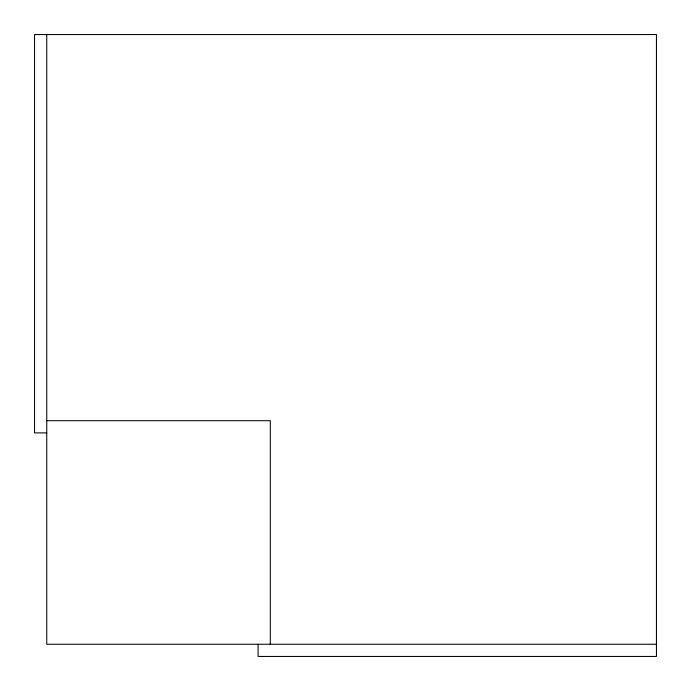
<?xml version="1.0" encoding="UTF-8"?>
<svg xmlns="http://www.w3.org/2000/svg" width="691" height="691" viewBox="0 0 691 691"><rect width="100%" height="100%" fill="white"/><g stroke="black" fill="none" stroke-linecap="round" stroke-linejoin="round"><path stroke-width="1.04" d="M46.746 420.698L270.302 420.698L270.302 644.254M46.746 432.894L34.55 432.894L34.55 34.55L656.45 34.55L656.45 656.45L258.106 656.45L258.106 644.254M656.45 644.254L46.746 644.254L46.746 34.55"/></g></svg>
